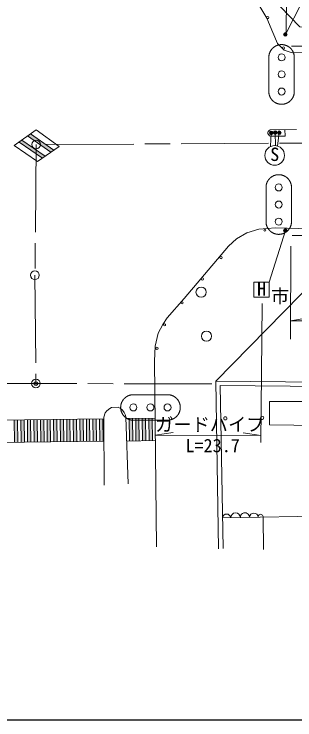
# Model space of a CAD drawing. Units: millimetres at full size, sheet at 1:1000; details may follow other scales. Extents: x 40000 to 680000, y 20000 to 380000.
# Drawn here: x 128573 to 167105, y 205000 to 301750 of the extents above; entities that cross this region are included whole.
import ezdxf
from ezdxf.enums import TextEntityAlignment as Align

# ---------------------------------------------------------------- set-up
doc = ezdxf.new("R2010")
doc.units = ezdxf.units.MM
doc.header["$LTSCALE"] = 1000
doc.header["$PDMODE"] = 32
doc.header["$PDSIZE"] = 500
doc.linetypes.add('CHAIN', pattern=[18.5, 12, -1.5, 3.5, -1.5])
for name, color, linetype, lineweight in [('M-BGD', 7, 'Continuous', 13), ('M-BGD-EXST', 7, 'Continuous', 13), ('M-BMK', 2, 'CHAIN', 13), ('M-BMK-SRVR', 3, 'Continuous', 13), ('M-STR-HTXT', 7, 'Continuous', 13), ('M-STR-STRC', 7, 'Continuous', 13), ('M-STR-STRD', 8, 'Continuous', 13), ('M-TTL-BAND', 7, 'Continuous', 25)]:
    doc.layers.add(name, color=color, linetype=linetype, lineweight=lineweight)
doc.layers.add('M-OTRS', color=6, linetype='Continuous')
doc.styles.add('ＭＳ ゴシック', font='')
doc.styles.get('ＭＳ ゴシック').set_extended_font_data('MS Gothic')

msp = doc.modelspace()

# ---------------------------------------------------------------- hatches: boundary and pattern name
at = {"layer": 'M-BGD-EXST'}
for points in [[(166024, 299072, 1), (165570, 298862, 1)], [(164078, 285567, 1), (163625, 285357, 1)], [(164631, 285612, 1), (164178, 285401, 1)], [(165195, 285588, 1), (164741, 285377, 1)], [(166022, 272212, 1), (165569, 272002, 1)]]:
    msp.add_hatch(color=256, dxfattribs=at).paths.add_polyline_path(points)
at = {"layer": 'M-STR-STRC'}
for points in [[(129643, 284490), (129253, 284212), (132449, 282007), (132843, 282281)], [(130814, 285322), (130424, 285045), (133632, 282830), (134026, 283105)], [(129039, 246117), (128589, 246111), (128628, 243037), (129078, 243042)], [(129939, 246128), (129489, 246123), (129528, 243048), (129978, 243054)], [(130839, 246140), (130389, 246134), (130428, 243059), (130878, 243065)], [(131739, 246151), (131289, 246145), (131328, 243071), (131778, 243076)], [(132639, 246162), (132189, 246157), (132228, 243082), (132678, 243088)], [(133539, 246174), (133089, 246168), (133128, 243093), (133578, 243099)], [(134439, 246185), (133989, 246179), (134028, 243105), (134478, 243110)], [(135339, 246196), (134889, 246191), (134928, 243116), (135378, 243122)], [(136239, 246208), (135789, 246202), (135828, 243127), (136278, 243133)], [(137139, 246219), (136689, 246213), (136728, 243139), (137177, 243144)], [(138039, 246230), (137589, 246225), (137627, 243150), (138077, 243156)], [(138939, 246242), (138489, 246236), (138527, 243161), (138977, 243167)], [(139839, 246253), (139389, 246247), (139427, 243173), (139877, 243178)], [(140739, 246264), (140289, 246259), (140327, 243184), (140777, 243190)], [(144808, 246315), (144358, 246310), (144397, 243235), (144847, 243241)], [(145708, 246327), (145258, 246321), (145297, 243246), (145747, 243252)], [(146608, 246338), (146158, 246332), (146197, 243258), (146647, 243263)], [(147508, 246349), (147058, 246344), (147097, 243269), (147547, 243275)]]:
    msp.add_hatch(color=256, dxfattribs=at).paths.add_polyline_path(points)

# ---------------------------------------------------------------- linework, layer by layer
at = {"layer": 'M-BGD'}
for p, q in [((166634, 297374), (168840, 297336)), ((166710, 271411), (171118, 271377)), ((157243, 228472), (156850, 250841)), ((162810, 228350), (162732, 232794))]:
    msp.add_line(p, q, dxfattribs=at)
for points in [[(146099, 318262), (150367, 318040), (167771, 299985), (203579, 299786), (219888, 299730), (224744, 299716)], [(162019, 303255), (163231, 301198), (164085, 299225), (164699, 297740), (165627, 296815), (166735, 296428), (178528, 296474), (204230, 296677), (221361, 296725), (223644, 297494), (225553, 298785), (226590, 300636), (227319, 304434)], [(148133, 228724), (147833, 254161), (147944, 256219), (148350, 258015), (148967, 259185), (149560, 260112), (151900, 262782), (156976, 268757), (157999, 269960), (159106, 270953), (160501, 271754), (162141, 272260), (164451, 272450), (172459, 272228)], [(156643, 228462), (156239, 251446), (170229, 265661), (220528, 265986), (225166, 262437), (225276, 248875)], [(156239, 251446), (170624, 251312), (170229, 265661)], [(156850, 250841), (171241, 250707), (170846, 265065)], [(173661, 245323), (163622, 245452), (163626, 248665), (173152, 248653), (173168, 262082), (202923, 262046), (203152, 252289)], [(172779, 227876), (172692, 232969), (157169, 232697)]]:
    msp.add_lwpolyline(points, dxfattribs=at)
for centre, radius in [((163356, 301276), 150), ((165537, 297115), 150), ((162982, 272136), 150), ((156974, 268374), 150), ((154408, 265447), 150), ((154233, 263634), 700), ((151636, 262179), 150), ((149220, 259158), 150), ((154977, 257606), 700), ((148172, 255945), 150)]:
    msp.add_circle(centre, radius, dxfattribs=at)
for centre, radius, start, end in [((157733, 232655), 566, 6.17249, 175.83975), ((158965, 232701), 671, 3.29013, 178.72211), ((160255, 232773), 621, 358.98439, 183.02786), ((161476, 232755), 600, 2.65779, 179.35445), ((162403, 232848), 333, 350.73247, 191.27978)]:
    msp.add_arc(centre, radius, start, end, dxfattribs=at)
at = {"layer": 'M-BGD-EXST'}
for p, q in [((165797, 298967), (168039, 303324)), ((163851, 285462), (163772, 283646)), ((164405, 285506), (164446, 283707)), ((164968, 285482), (164721, 283693)), ((165795, 272107), (163564, 265026)), ((163564, 265026), (161464, 265026)), ((161464, 265026), (161464, 262926)), ((163564, 262926), (163564, 265026)), ((161464, 262926), (163564, 262926))]:
    msp.add_line(p, q, dxfattribs=at)
for centre, radius in [((165797, 298967), 250), ((163851, 285462), 250), ((164405, 285506), 250), ((164968, 285482), 250), ((164328, 282375), 1350), ((165795, 272107), 250)]:
    msp.add_circle(centre, radius, dxfattribs=at)
at = {"layer": 'M-BMK'}
msp.add_line((155684, 251053), (106407, 251170), dxfattribs=at)
msp.add_lwpolyline([(401492, 284088), (300749, 284263), (200503, 284249), (131604, 283868), (131435, 265948), (131567, 251110)], dxfattribs=at)
at = {"layer": 'M-BMK-SRVR'}
for centre in [(131604, 283868), (131435, 265948), (131567, 251110)]:
    msp.add_circle(centre, 600, dxfattribs=at)
at = {"layer": 'M-OTRS'}
msp.add_point((131567, 251110), dxfattribs=at)
at = {"layer": 'M-STR-HTXT'}
for p, q in [((165893, 299339), (166260, 324049)), ((166528, 269948), (166500, 257192)), ((162602, 262076), (162432, 243026)), ((166505, 259719), (168930, 260103)), ((224936, 259714), (166505, 259719)), ((147952, 244037), (150379, 244411)), ((162440, 243977), (147952, 244037)), ((162440, 243977), (160017, 244371))]:
    msp.add_line(p, q, dxfattribs=at)
at = {"layer": 'M-STR-STRC'}
for p, q in [((163525, 295820), (163525, 291140)), ((167025, 291140), (167025, 295820)), ((129643, 284490), (132843, 282281)), ((130424, 285045), (133632, 282830)), ((130814, 285322), (134026, 283105)), ((129253, 284212), (132449, 282007)), ((163140, 277989), (163140, 273309)), ((166640, 273309), (166640, 277989)), ((149626, 249581), (144946, 249581)), ((122740, 246038), (140901, 246266)), ((128628, 243037), (128589, 246111)), ((129078, 243042), (129039, 246117)), ((129528, 243048), (129489, 246123)), ((129978, 243054), (129939, 246128)), ((130428, 243059), (130389, 246134)), ((130878, 243065), (130839, 246140)), ((131328, 243071), (131289, 246145)), ((131778, 243076), (131739, 246151)), ((132228, 243082), (132189, 246157)), ((132678, 243088), (132639, 246162)), ((133128, 243093), (133089, 246168)), ((133578, 243099), (133539, 246174)), ((134028, 243105), (133989, 246179)), ((134478, 243110), (134439, 246185)), ((134928, 243116), (134889, 246191)), ((135378, 243122), (135339, 246196)), ((135828, 243127), (135789, 246202)), ((136278, 243133), (136239, 246208)), ((136728, 243139), (136689, 246213)), ((137177, 243144), (137139, 246219)), ((137627, 243150), (137589, 246225)), ((138077, 243156), (138039, 246230)), ((138527, 243161), (138489, 246236)), ((138977, 243167), (138939, 246242)), ((139427, 243173), (139389, 246247)), ((139877, 243178), (139839, 246253)), ((140327, 243184), (140289, 246259)), ((140777, 243190), (140739, 246264)), ((143909, 246304), (147925, 246355)), ((144397, 243235), (144358, 246310)), ((144847, 243241), (144808, 246315)), ((144946, 246081), (149626, 246081)), ((145297, 243246), (145258, 246321)), ((145747, 243252), (145708, 246327)), ((146197, 243258), (146158, 246332)), ((146647, 243263), (146608, 246338)), ((147097, 243269), (147058, 246344)), ((147547, 243275), (147508, 246349)), ((122828, 242964), (140904, 243191)), ((144016, 243230), (147961, 243280))]:
    msp.add_line(p, q, dxfattribs=at)
for points in [[(167025, 295820), (167025, 295851), (167024, 295881), (167023, 295912), (167021, 295943), (167018, 295973), (167015, 296004), (167012, 296035), (167008, 296065), (167003, 296095), (166998, 296126), (166993, 296156), (166986, 296186), (166980, 296216), (166973, 296246), (166965, 296275), (166957, 296305), (166948, 296334), (166939, 296364), (166929, 296393), (166918, 296422), (166908, 296451), (166896, 296479), (166884, 296507), (166872, 296536), (166859, 296563), (166846, 296591), (166832, 296619), (166818, 296646), (166803, 296673), (166788, 296699), (166772, 296726), (166756, 296752), (166740, 296778), (166723, 296803), (166705, 296829), (166687, 296854), (166669, 296878), (166650, 296903), (166631, 296927), (166611, 296950), (166591, 296973), (166571, 296996), (166550, 297019), (166529, 297041), (166507, 297063), (166485, 297084), (166463, 297105), (166440, 297126), (166417, 297146), (166393, 297166), (166370, 297186), (166346, 297205), (166321, 297223), (166296, 297241), (166271, 297259), (166246, 297276), (166220, 297293), (166194, 297309), (166168, 297325), (166141, 297341), (166114, 297356), (166087, 297370), (166060, 297384), (166032, 297398), (166005, 297411), (165977, 297423), (165948, 297435), (165920, 297447), (165891, 297458), (165862, 297469), (165833, 297479), (165804, 297488), (165775, 297497), (165745, 297506), (165716, 297514), (165686, 297521), (165656, 297528), (165626, 297535), (165596, 297540), (165566, 297546), (165535, 297551), (165505, 297555), (165474, 297559), (165444, 297562), (165413, 297565), (165383, 297567), (165352, 297568), (165321, 297569), (165291, 297570), (165260, 297570), (165229, 297569), (165198, 297568), (165168, 297567), (165137, 297565), (165106, 297562), (165076, 297559), (165045, 297555), (165015, 297551), (164985, 297546), (164954, 297540), (164924, 297535), (164894, 297528), (164864, 297521), (164835, 297514), (164805, 297506), (164775, 297497), (164746, 297488), (164717, 297479), (164688, 297469), (164659, 297458), (164630, 297447), (164602, 297435), (164574, 297423), (164546, 297411), (164518, 297398), (164490, 297384), (164463, 297370), (164436, 297356), (164409, 297341), (164382, 297325), (164356, 297309), (164330, 297293), (164304, 297276), (164279, 297259), (164254, 297241), (164229, 297223), (164205, 297205), (164181, 297186), (164157, 297166), (164133, 297146), (164110, 297126), (164088, 297105), (164065, 297084), (164043, 297063), (164022, 297041), (164000, 297019), (163979, 296996), (163959, 296973), (163939, 296950), (163919, 296927), (163900, 296903), (163881, 296878), (163863, 296854), (163845, 296829), (163828, 296803), (163811, 296778), (163794, 296752), (163778, 296726), (163762, 296699), (163747, 296673), (163732, 296646), (163718, 296619), (163704, 296591), (163691, 296563), (163678, 296536), (163666, 296507), (163654, 296479), (163643, 296451), (163632, 296422), (163622, 296393), (163612, 296364), (163602, 296334), (163594, 296305), (163585, 296275), (163578, 296246), (163570, 296216), (163564, 296186), (163558, 296156), (163552, 296126), (163547, 296095), (163542, 296065), (163538, 296035), (163535, 296004), (163532, 295973), (163529, 295943), (163528, 295912), (163526, 295881), (163525, 295851), (163525, 295820)], [(163525, 291140), (163525, 291109), (163526, 291079), (163528, 291048), (163529, 291017), (163532, 290987), (163535, 290956), (163538, 290926), (163542, 290895), (163547, 290865), (163552, 290834), (163558, 290804), (163564, 290774), (163570, 290744), (163578, 290714), (163585, 290685), (163594, 290655), (163602, 290626), (163612, 290596), (163622, 290567), (163632, 290538), (163643, 290510), (163654, 290481), (163666, 290453), (163678, 290425), (163691, 290397), (163704, 290369), (163718, 290341), (163732, 290314), (163747, 290287), (163762, 290261), (163778, 290234), (163794, 290208), (163811, 290182), (163828, 290157), (163845, 290131), (163863, 290106), (163881, 290082), (163900, 290058), (163919, 290034), (163939, 290010), (163959, 289987), (163979, 289964), (164000, 289941), (164022, 289919), (164043, 289897), (164065, 289876), (164088, 289855), (164110, 289834), (164133, 289814), (164157, 289794), (164181, 289775), (164205, 289756), (164229, 289737), (164254, 289719), (164279, 289701), (164304, 289684), (164330, 289667), (164356, 289651), (164382, 289635), (164409, 289619), (164436, 289604), (164463, 289590), (164490, 289576), (164518, 289562), (164546, 289549), (164574, 289537), (164602, 289525), (164630, 289513), (164659, 289502), (164688, 289492), (164717, 289481), (164746, 289472), (164775, 289463), (164805, 289454), (164835, 289446), (164864, 289439), (164894, 289432), (164924, 289426), (164954, 289420), (164985, 289414), (165015, 289409), (165045, 289405), (165076, 289401), (165106, 289398), (165137, 289396), (165168, 289393), (165198, 289392), (165229, 289391), (165260, 289390), (165291, 289390), (165321, 289391), (165352, 289392), (165383, 289393), (165413, 289396), (165444, 289398), (165474, 289401), (165505, 289405), (165535, 289409), (165566, 289414), (165596, 289420), (165626, 289426), (165656, 289432), (165686, 289439), (165716, 289446), (165745, 289454), (165775, 289463), (165804, 289472), (165833, 289481), (165862, 289492), (165891, 289502), (165920, 289513), (165948, 289525), (165977, 289537), (166005, 289549), (166032, 289562), (166060, 289576), (166087, 289590), (166114, 289604), (166141, 289619), (166168, 289635), (166194, 289651), (166220, 289667), (166246, 289684), (166271, 289701), (166296, 289719), (166321, 289737), (166346, 289756), (166370, 289775), (166393, 289794), (166417, 289814), (166440, 289834), (166463, 289855), (166485, 289876), (166507, 289897), (166529, 289919), (166550, 289941), (166571, 289964), (166591, 289987), (166611, 290010), (166631, 290034), (166650, 290058), (166669, 290082), (166687, 290106), (166705, 290131), (166723, 290157), (166740, 290182), (166756, 290208), (166772, 290234), (166788, 290261), (166803, 290287), (166818, 290314), (166832, 290341), (166846, 290369), (166859, 290397), (166872, 290425), (166884, 290453), (166896, 290481), (166908, 290510), (166918, 290538), (166929, 290567), (166939, 290596), (166948, 290626), (166957, 290655), (166965, 290685), (166973, 290714), (166980, 290744), (166986, 290774), (166993, 290804), (166998, 290834), (167003, 290865), (167008, 290895), (167012, 290926), (167015, 290956), (167018, 290987), (167021, 291017), (167023, 291048), (167024, 291079), (167025, 291109), (167025, 291140)], [(166640, 277989), (166639, 278020), (166639, 278050), (166637, 278081), (166635, 278112), (166633, 278142), (166630, 278173), (166626, 278203), (166622, 278234), (166618, 278264), (166613, 278294), (166607, 278325), (166601, 278355), (166594, 278385), (166587, 278415), (166579, 278444), (166571, 278474), (166562, 278503), (166553, 278533), (166543, 278562), (166533, 278591), (166522, 278619), (166511, 278648), (166499, 278676), (166487, 278704), (166474, 278732), (166461, 278760), (166447, 278787), (166433, 278815), (166418, 278842), (166403, 278868), (166387, 278895), (166371, 278921), (166354, 278947), (166337, 278972), (166320, 278997), (166302, 279022), (166283, 279047), (166265, 279071), (166245, 279095), (166226, 279119), (166206, 279142), (166185, 279165), (166165, 279188), (166143, 279210), (166122, 279232), (166100, 279253), (166077, 279274), (166055, 279295), (166031, 279315), (166008, 279335), (165984, 279354), (165960, 279373), (165936, 279392), (165911, 279410), (165886, 279428), (165860, 279445), (165835, 279462), (165809, 279478), (165782, 279494), (165756, 279509), (165729, 279524), (165702, 279539), (165675, 279553), (165647, 279566), (165619, 279580), (165591, 279592), (165563, 279604), (165534, 279616), (165506, 279627), (165477, 279637), (165448, 279647), (165419, 279657), (165389, 279666), (165360, 279674), (165330, 279682), (165300, 279690), (165271, 279697), (165240, 279703), (165210, 279709), (165180, 279715), (165150, 279719), (165119, 279724), (165089, 279727), (165058, 279731), (165028, 279733), (164997, 279736), (164966, 279737), (164936, 279738), (164905, 279739), (164874, 279739), (164844, 279738), (164813, 279737), (164782, 279736), (164752, 279733), (164721, 279731), (164690, 279727), (164660, 279724), (164630, 279719), (164599, 279715), (164569, 279709), (164539, 279703), (164509, 279697), (164479, 279690), (164449, 279682), (164419, 279674), (164390, 279666), (164361, 279657), (164331, 279647), (164302, 279637), (164274, 279627), (164245, 279616), (164216, 279604), (164188, 279592), (164160, 279580), (164132, 279566), (164105, 279553), (164077, 279539), (164050, 279524), (164024, 279509), (163997, 279494), (163971, 279478), (163945, 279462), (163919, 279445), (163894, 279428), (163868, 279410), (163844, 279392), (163819, 279373), (163795, 279354), (163771, 279335), (163748, 279315), (163725, 279295), (163702, 279274), (163680, 279253), (163658, 279232), (163636, 279210), (163615, 279188), (163594, 279165), (163574, 279142), (163553, 279119), (163534, 279095), (163515, 279071), (163496, 279047), (163477, 279022), (163460, 278997), (163442, 278972), (163425, 278947), (163408, 278921), (163392, 278895), (163377, 278868), (163361, 278842), (163347, 278815), (163332, 278787), (163319, 278760), (163305, 278732), (163293, 278704), (163280, 278676), (163268, 278648), (163257, 278619), (163246, 278591), (163236, 278562), (163226, 278533), (163217, 278503), (163208, 278474), (163200, 278444), (163192, 278415), (163185, 278385), (163178, 278355), (163172, 278325), (163167, 278294), (163161, 278264), (163157, 278234), (163153, 278203), (163149, 278173), (163146, 278142), (163144, 278112), (163142, 278081), (163141, 278050), (163140, 278020), (163140, 277989)], [(163140, 273309), (163140, 273278), (163141, 273247), (163142, 273217), (163144, 273186), (163146, 273155), (163149, 273125), (163153, 273094), (163157, 273064), (163161, 273034), (163167, 273003), (163172, 272973), (163178, 272943), (163185, 272913), (163192, 272883), (163200, 272853), (163208, 272824), (163217, 272794), (163226, 272765), (163236, 272736), (163246, 272707), (163257, 272678), (163268, 272650), (163280, 272621), (163293, 272593), (163305, 272565), (163319, 272538), (163332, 272510), (163347, 272483), (163361, 272456), (163377, 272429), (163392, 272403), (163408, 272377), (163425, 272351), (163442, 272325), (163460, 272300), (163477, 272275), (163496, 272251), (163515, 272226), (163534, 272202), (163553, 272179), (163574, 272155), (163594, 272133), (163615, 272110), (163636, 272088), (163658, 272066), (163680, 272045), (163702, 272024), (163725, 272003), (163748, 271983), (163771, 271963), (163795, 271943), (163819, 271924), (163844, 271906), (163868, 271888), (163894, 271870), (163919, 271853), (163945, 271836), (163971, 271820), (163997, 271804), (164024, 271788), (164050, 271773), (164077, 271759), (164105, 271745), (164132, 271731), (164160, 271718), (164188, 271706), (164216, 271694), (164245, 271682), (164274, 271671), (164302, 271660), (164331, 271650), (164361, 271641), (164390, 271632), (164419, 271623), (164449, 271615), (164479, 271608), (164509, 271601), (164539, 271594), (164569, 271588), (164599, 271583), (164630, 271578), (164660, 271574), (164690, 271570), (164721, 271567), (164752, 271564), (164782, 271562), (164813, 271561), (164844, 271559), (164874, 271559), (164905, 271559), (164936, 271559), (164966, 271561), (164997, 271562), (165028, 271564), (165058, 271567), (165089, 271570), (165119, 271574), (165150, 271578), (165180, 271583), (165210, 271588), (165240, 271594), (165271, 271601), (165300, 271608), (165330, 271615), (165360, 271623), (165389, 271632), (165419, 271641), (165448, 271650), (165477, 271660), (165506, 271671), (165534, 271682), (165563, 271694), (165591, 271706), (165619, 271718), (165647, 271731), (165675, 271745), (165702, 271759), (165729, 271773), (165756, 271788), (165782, 271804), (165809, 271820), (165835, 271836), (165860, 271853), (165886, 271870), (165911, 271888), (165936, 271906), (165960, 271924), (165984, 271943), (166008, 271963), (166031, 271983), (166055, 272003), (166077, 272024), (166100, 272045), (166122, 272066), (166143, 272088), (166165, 272110), (166185, 272133), (166206, 272155), (166226, 272179), (166245, 272202), (166265, 272226), (166283, 272251), (166302, 272275), (166320, 272300), (166337, 272325), (166354, 272351), (166371, 272377), (166387, 272403), (166403, 272429), (166418, 272456), (166433, 272483), (166447, 272510), (166461, 272538), (166474, 272565), (166487, 272593), (166499, 272621), (166511, 272650), (166522, 272678), (166533, 272707), (166543, 272736), (166553, 272765), (166562, 272794), (166571, 272824), (166579, 272853), (166587, 272883), (166594, 272913), (166601, 272943), (166607, 272973), (166613, 273003), (166618, 273034), (166622, 273064), (166626, 273094), (166630, 273125), (166633, 273155), (166635, 273186), (166637, 273217), (166639, 273247), (166639, 273278), (166640, 273309)], [(144946, 249581), (144915, 249581), (144884, 249580), (144854, 249579), (144823, 249577), (144792, 249574), (144762, 249572), (144731, 249568), (144701, 249564), (144671, 249559), (144640, 249554), (144610, 249549), (144580, 249543), (144550, 249536), (144520, 249529), (144490, 249521), (144461, 249513), (144431, 249504), (144402, 249495), (144373, 249485), (144344, 249474), (144315, 249464), (144287, 249452), (144258, 249441), (144230, 249428), (144202, 249415), (144175, 249402), (144147, 249388), (144120, 249374), (144093, 249359), (144066, 249344), (144040, 249329), (144014, 249312), (143988, 249296), (143962, 249279), (143937, 249261), (143912, 249243), (143888, 249225), (143863, 249206), (143839, 249187), (143816, 249167), (143792, 249147), (143770, 249127), (143747, 249106), (143725, 249085), (143703, 249063), (143682, 249041), (143661, 249019), (143640, 248996), (143620, 248973), (143600, 248950), (143580, 248926), (143561, 248902), (143543, 248877), (143525, 248852), (143507, 248827), (143490, 248802), (143473, 248776), (143457, 248750), (143441, 248724), (143425, 248697), (143410, 248671), (143396, 248643), (143382, 248616), (143368, 248589), (143355, 248561), (143343, 248533), (143331, 248504), (143319, 248476), (143308, 248447), (143297, 248419), (143287, 248389), (143278, 248360), (143269, 248331), (143260, 248301), (143252, 248272), (143245, 248242), (143238, 248212), (143231, 248182), (143225, 248152), (143220, 248122), (143215, 248091), (143211, 248061), (143207, 248030), (143204, 248000), (143201, 247969), (143199, 247939), (143198, 247908), (143196, 247877), (143196, 247847), (143196, 247816), (143196, 247785), (143198, 247754), (143199, 247724), (143201, 247693), (143204, 247663), (143207, 247632), (143211, 247602), (143215, 247571), (143220, 247541), (143225, 247511), (143231, 247480), (143238, 247450), (143245, 247420), (143252, 247391), (143260, 247361), (143269, 247331), (143278, 247302), (143287, 247273), (143297, 247244), (143308, 247215), (143319, 247186), (143331, 247158), (143343, 247130), (143355, 247102), (143368, 247074), (143382, 247046), (143396, 247019), (143410, 246992), (143425, 246965), (143441, 246939), (143457, 246912), (143473, 246886), (143490, 246861), (143507, 246835), (143525, 246810), (143543, 246785), (143561, 246761), (143580, 246737), (143600, 246713), (143620, 246689), (143640, 246666), (143661, 246644), (143682, 246621), (143703, 246599), (143725, 246578), (143747, 246556), (143770, 246536), (143792, 246515), (143816, 246495), (143839, 246475), (143863, 246456), (143888, 246437), (143912, 246419), (143937, 246401), (143962, 246384), (143988, 246367), (144014, 246350), (144040, 246334), (144066, 246318), (144093, 246303), (144120, 246288), (144147, 246274), (144175, 246260), (144202, 246247), (144230, 246234), (144258, 246222), (144287, 246210), (144315, 246199), (144344, 246188), (144373, 246178), (144402, 246168), (144431, 246159), (144461, 246150), (144490, 246141), (144520, 246134), (144550, 246127), (144580, 246120), (144610, 246114), (144640, 246108), (144671, 246103), (144701, 246098), (144731, 246094), (144762, 246091), (144792, 246088), (144823, 246086), (144854, 246084), (144884, 246082), (144915, 246081), (144946, 246081)], [(149626, 246081), (149657, 246081), (149687, 246082), (149718, 246084), (149749, 246086), (149779, 246088), (149810, 246091), (149840, 246094), (149871, 246098), (149901, 246103), (149931, 246108), (149962, 246114), (149992, 246120), (150022, 246127), (150052, 246134), (150081, 246141), (150111, 246150), (150140, 246159), (150170, 246168), (150199, 246178), (150228, 246188), (150256, 246199), (150285, 246210), (150313, 246222), (150341, 246234), (150369, 246247), (150397, 246260), (150424, 246274), (150452, 246288), (150479, 246303), (150505, 246318), (150532, 246334), (150558, 246350), (150584, 246367), (150609, 246384), (150634, 246401), (150659, 246419), (150684, 246437), (150708, 246456), (150732, 246475), (150756, 246495), (150779, 246515), (150802, 246536), (150825, 246556), (150847, 246578), (150869, 246599), (150890, 246621), (150911, 246644), (150932, 246666), (150952, 246689), (150972, 246713), (150991, 246737), (151010, 246761), (151029, 246785), (151047, 246810), (151065, 246835), (151082, 246861), (151099, 246886), (151115, 246912), (151131, 246939), (151146, 246965), (151161, 246992), (151176, 247019), (151190, 247046), (151203, 247074), (151217, 247102), (151229, 247130), (151241, 247158), (151253, 247186), (151264, 247215), (151274, 247244), (151284, 247273), (151294, 247302), (151303, 247331), (151311, 247361), (151319, 247391), (151327, 247420), (151334, 247450), (151340, 247480), (151346, 247511), (151352, 247541), (151356, 247571), (151361, 247602), (151364, 247632), (151368, 247663), (151370, 247693), (151373, 247724), (151374, 247754), (151375, 247785), (151376, 247816), (151376, 247847), (151375, 247877), (151374, 247908), (151373, 247939), (151370, 247969), (151368, 248000), (151364, 248030), (151361, 248061), (151356, 248091), (151352, 248122), (151346, 248152), (151340, 248182), (151334, 248212), (151327, 248242), (151319, 248272), (151311, 248301), (151303, 248331), (151294, 248360), (151284, 248389), (151274, 248419), (151264, 248447), (151253, 248476), (151241, 248504), (151229, 248533), (151217, 248561), (151203, 248589), (151190, 248616), (151176, 248643), (151161, 248671), (151146, 248697), (151131, 248724), (151115, 248750), (151099, 248776), (151082, 248802), (151065, 248827), (151047, 248852), (151029, 248877), (151010, 248902), (150991, 248926), (150972, 248950), (150952, 248973), (150932, 248996), (150911, 249019), (150890, 249041), (150869, 249063), (150847, 249085), (150825, 249106), (150802, 249127), (150779, 249147), (150756, 249167), (150732, 249187), (150708, 249206), (150684, 249225), (150659, 249243), (150634, 249261), (150609, 249279), (150584, 249296), (150558, 249312), (150532, 249329), (150505, 249344), (150479, 249359), (150452, 249374), (150424, 249388), (150397, 249402), (150369, 249415), (150341, 249428), (150313, 249441), (150285, 249452), (150256, 249464), (150228, 249474), (150199, 249485), (150170, 249495), (150140, 249504), (150111, 249513), (150081, 249521), (150052, 249529), (150022, 249536), (149992, 249543), (149962, 249549), (149931, 249554), (149901, 249559), (149871, 249564), (149840, 249568), (149810, 249572), (149779, 249574), (149749, 249577), (149718, 249579), (149687, 249580), (149657, 249581), (149626, 249581)], [(140910, 237196), (140901, 246484), (141066, 247097), (141313, 247385), (141694, 247683), (141950, 247802), (142858, 247861), (143183, 247683), (143436, 247437), (143660, 247143), (143852, 246765), (143901, 246511), (144221, 237365)]]:
    msp.add_lwpolyline(points, dxfattribs=at)
msp.add_lwpolyline([(128600, 283748), (131609, 285887), (134773, 283624), (131769, 281534)], close=True, dxfattribs=at)
for centre in [(165275, 295820), (165275, 293480), (165275, 291140), (164890, 277989), (164890, 275649), (164890, 273309), (144946, 247831), (147286, 247831), (149626, 247831)]:
    msp.add_circle(centre, 480, dxfattribs=at)
at = {"layer": 'M-STR-STRD'}
for p, q in [((163701, 285899), (167311, 285921)), ((165748, 285006), (165742, 285912)), ((163812, 285000), (165748, 285006))]:
    msp.add_line(p, q, dxfattribs=at)
msp.add_lwpolyline([(163812, 285000), (163622, 285085), (163465, 285229), (163392, 285386), (163379, 285507), (163439, 285652), (163534, 285765), (163701, 285899)], dxfattribs=at)
at = {"layer": 'M-TTL-BAND'}
msp.add_line((40000, 205000), (579000, 205000), dxfattribs=at)

# ---------------------------------------------------------------- texts
at = {"layer": 'M-BGD-EXST', "style": 'ＭＳ ゴシック'}
msp.add_text('S', height=1833, rotation=358.508, dxfattribs=at).set_placement((163673, 281082), align=Align.BOTTOM_LEFT)
msp.add_text('H', height=1833, dxfattribs=at).set_placement((161916, 262618), align=Align.BOTTOM_LEFT)
at = {"layer": 'M-STR-HTXT', "style": 'ＭＳ ゴシック'}
msp.add_text('市', height=1833, dxfattribs=at).set_placement((163814, 261619), align=Align.BOTTOM_LEFT)
for s, p in [('ガードパイプ', (147938, 244025)), ('L=23.7', (152081, 241135))]:
    msp.add_text(s, height=1833, rotation=0.107, dxfattribs=at).set_placement(p, align=Align.BOTTOM_LEFT)

doc.saveas('drawing.dxf')
